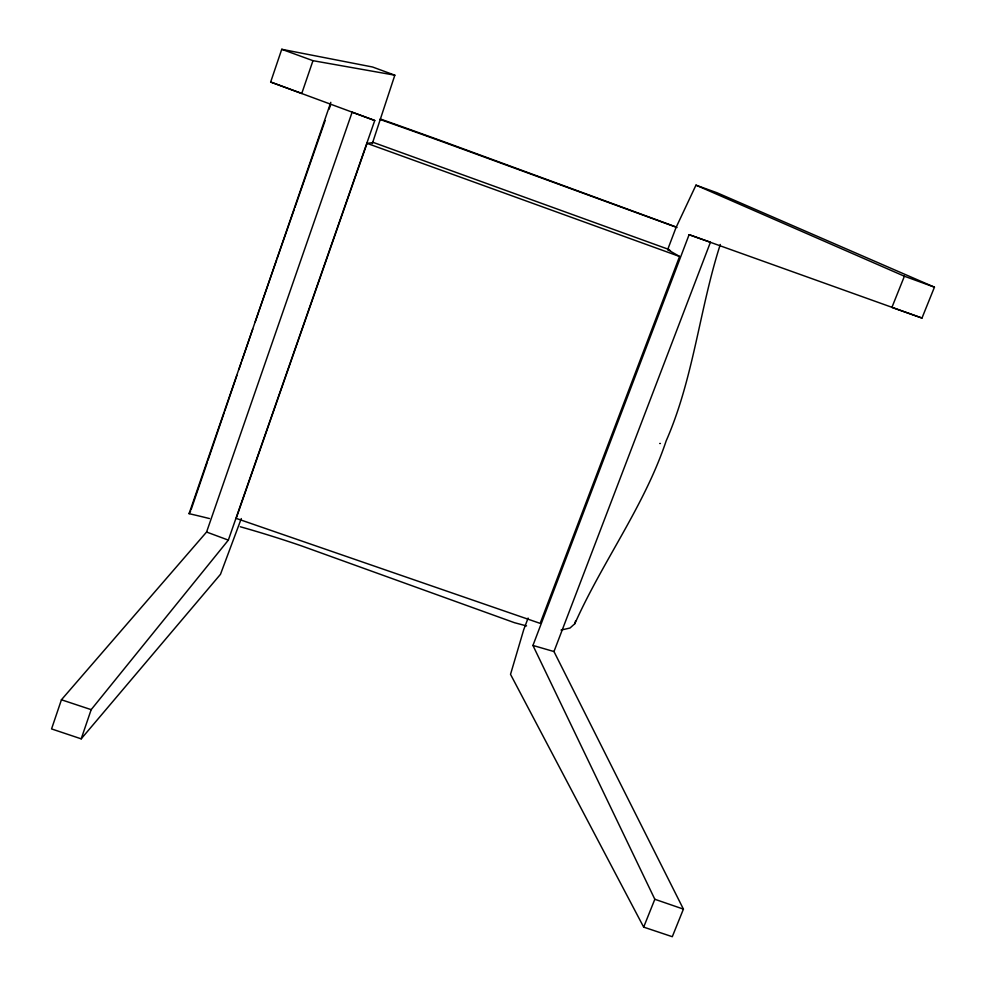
<?xml version="1.0" encoding="UTF-8"?>
<svg xmlns="http://www.w3.org/2000/svg" width="986" height="986" viewBox="0 0 986 986"><rect width="100%" height="100%" fill="white"/><g stroke="black" fill="none" stroke-linecap="round" stroke-linejoin="round"><path stroke-width="1.48" d="M720.285 244.466C699.456 309.247 693.663 378.205 666.154 440.915C644.4 506.04 602.594 561.391 574.813 623.719L570.007 628.02L561.046 630.079M574.813 623.719L575.639 620.786M374.754 120.502L352.138 112.194L206.579 532.033L61.428 699.777L51.555 728.925L81.197 738.847L91.18 709.649L228.345 540.118L374.754 120.502L270.657 82.035L281.749 49.3L372.535 66.999L394.831 75.182L372.314 143.586M394.831 75.182L312.969 60.676L301.765 93.46L270.657 82.035M209.476 518.562A364.191 114.339 19 0 0 189.078 513.669L330.803 102.334M207.972 460.326L224.266 412.493M224.759 411.063L236.911 375.37M238.858 369.664L241.287 362.528M241.792 361.073L252.761 329.077M255.251 321.806L258.739 311.625M191.198 509.38L207.479 461.781M259.244 310.196L276.672 259.848M325.133 120.6L294.9 207.516M329.102 109.163L330.581 104.873M277.177 258.394L294.395 208.97M372.634 142.662L367.038 143.352L236.172 518.377L540.155 623.374L679.576 256.483L667.67 249.606L670.455 250.58M241.287 518.574L220.482 574.32L81.197 738.847M528.114 618.062L523.751 629.586L510.526 674.35L643.673 927.123L672.292 936.7L683.421 909.117L553.972 651.549L532.945 645.448L689.103 234.68L710.438 242.223L553.972 651.549M667.781 249.322L675.965 227.717L695.968 185.158L716.995 192.751L934.445 287.172L921.984 318.059L891.911 307.41L904.396 276.228L934.445 287.172M643.673 927.123L654.827 899.269L532.945 645.448M189.078 513.669L190.705 510.822M659.696 443.478L660.41 443.478M526.549 625.925L514.433 622.684L301.852 546.01A364.191 114.339 19 0 0 240.276 526.758M61.428 699.777L91.18 709.649M654.827 899.269L683.421 909.117M381.003 119.244L391.171 122.831A395.263 20.657 20 0 1 445.29 142.243L676.47 227.1M677.012 227.532L445.315 142.773A380.596 19.856 20 0 0 379.77 119.343M689.103 234.68L921.984 318.059M372.597 142.181L669.038 249.52M367.038 143.352L679.576 256.483M281.749 49.3L312.969 60.676M206.579 532.033L228.345 540.118M695.968 185.158L904.396 276.228"/></g></svg>
